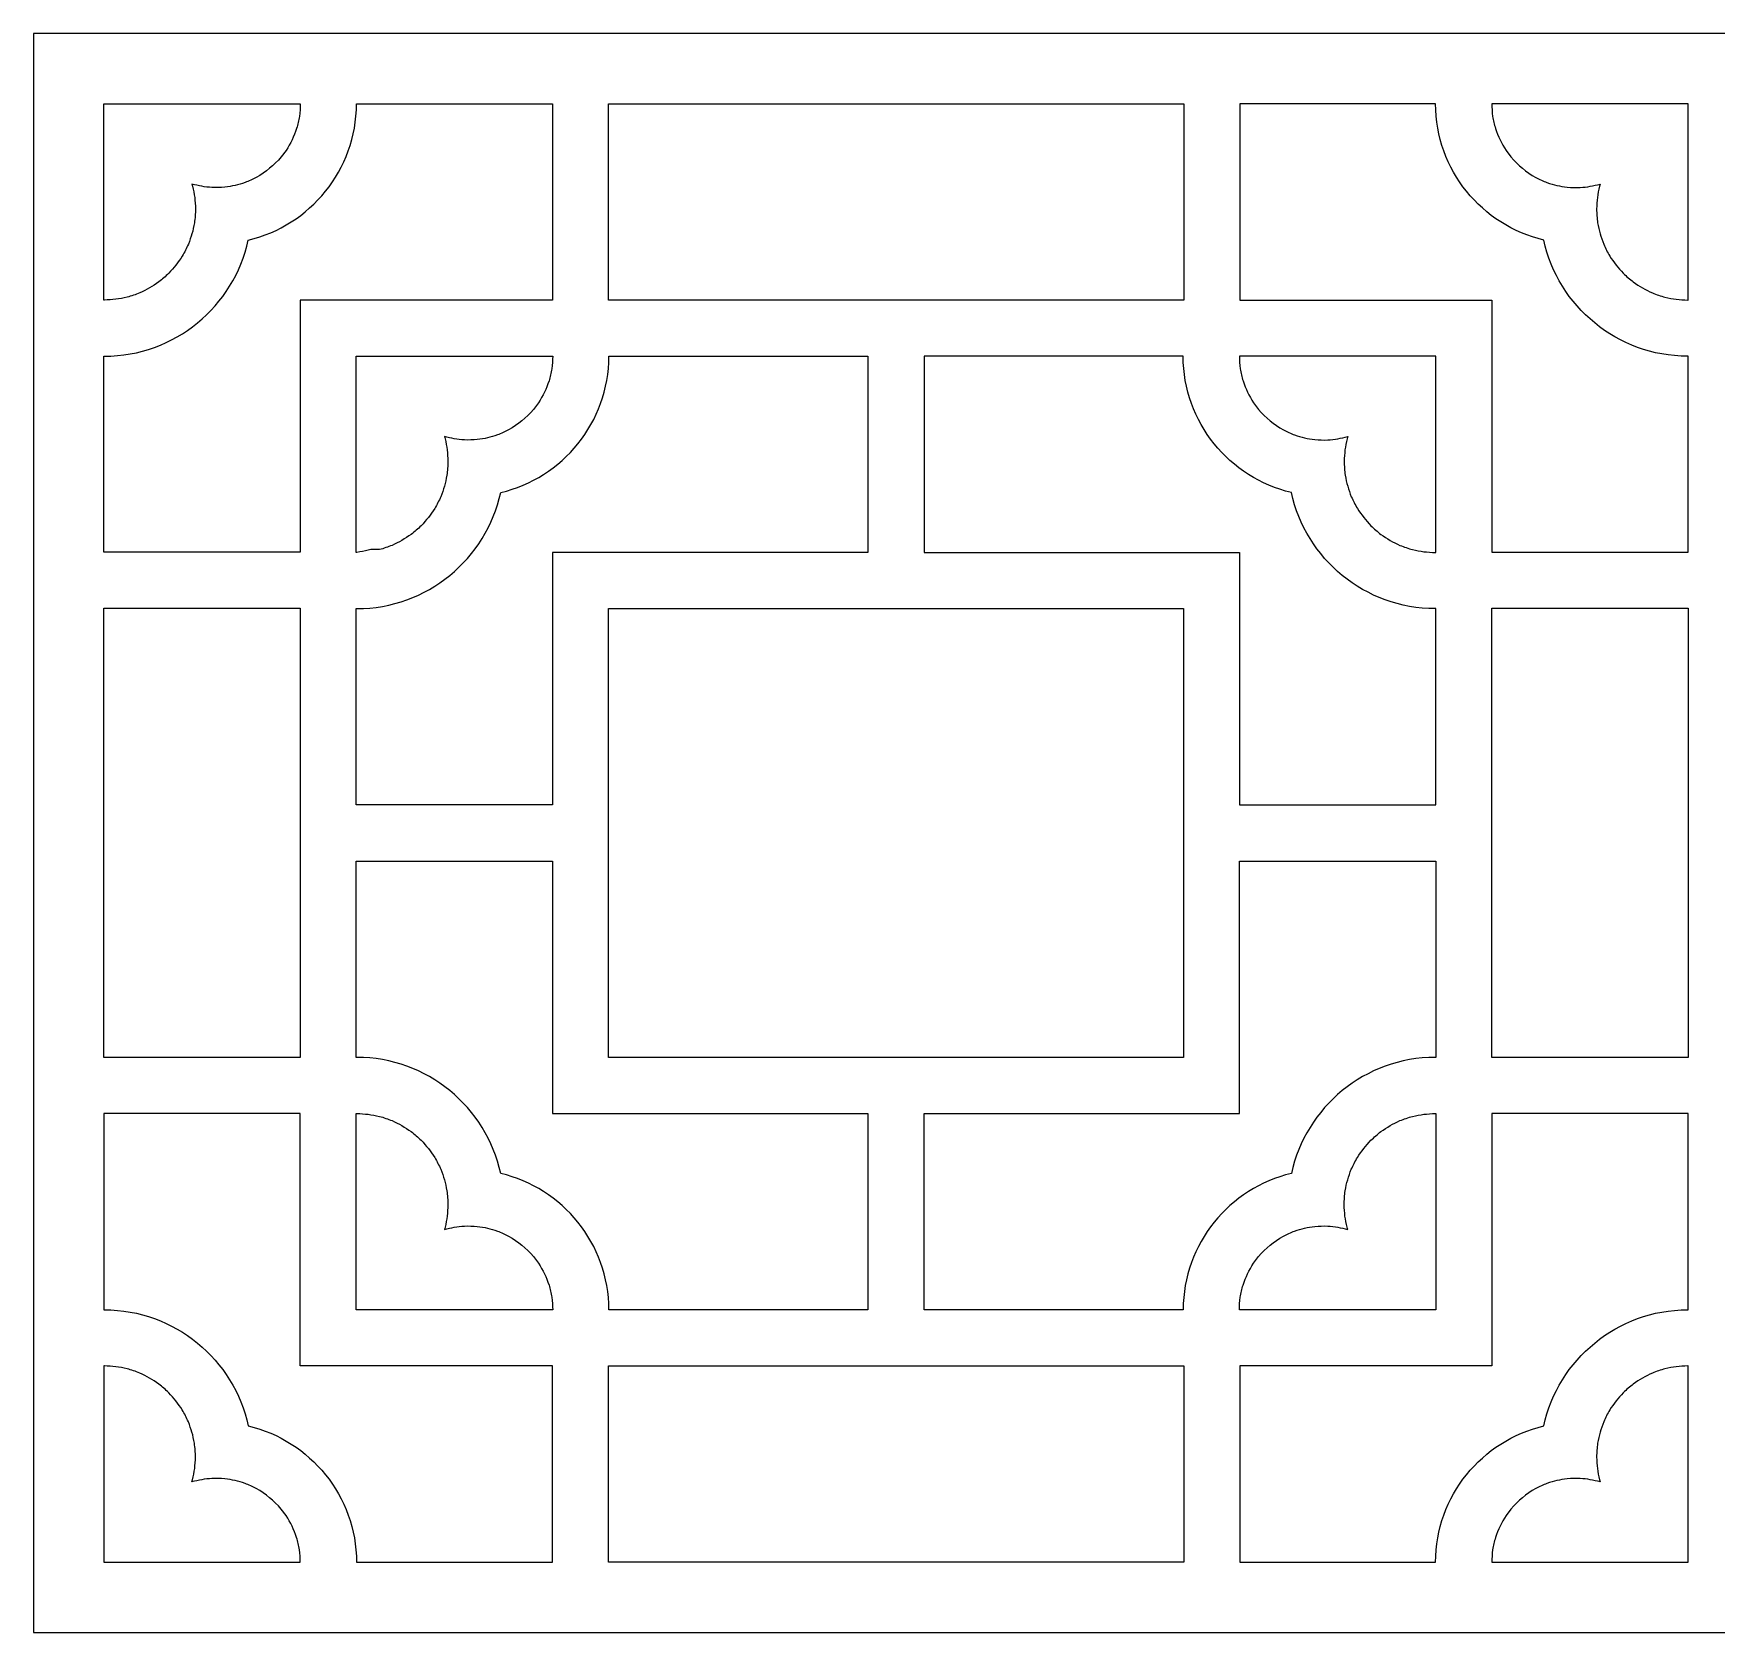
# Model space of a CAD drawing. Header units: centimetres. Extents: x 1.9 to 27.5, y 3.5 to 9.5.
# Drawn here: x 1.85 to 8.16, y 3.51 to 9.5 of the extents above; entities that cross this region are included whole.
import ezdxf

# ---------------------------------------------------------------- set-up
doc = ezdxf.new("R2010")
doc.units = ezdxf.units.CM
doc.header["$MEASUREMENT"] = 0
doc.layers.add('layer 1', color=7, linetype='Continuous')

msp = doc.modelspace()

# ---------------------------------------------------------------- linework, layer by layer
at = {"layer": 'layer 1', "color": 250, "lineweight": 9}
for points, knots in [([(1.85394, 3.51236), (1.85394, 3.51236), (1.85394, 9.49999), (1.85394, 9.49999), (1.85394, 9.49999), (1.85394, 9.49999), (14.45948, 9.49999), (14.45948, 9.49999), (14.45948, 9.49999), (14.45948, 9.49999), (14.45948, 3.51236), (14.45948, 3.51236), (14.45948, 3.51236), (14.45948, 3.51236), (1.85394, 3.51236), (1.85394, 3.51236)], [0, 0, 0, 0, 0.2, 0.2, 0.2, 0.2, 0.4, 0.4, 0.4, 0.4, 0.6, 0.6, 0.6, 0.6, 1, 1, 1, 1]), ([(2.1165, 8.50218), (2.1165, 8.50218), (2.1165, 9.23738), (2.1165, 9.23738), (2.1165, 9.23738), (2.1165, 9.23738), (2.85261, 9.23738), (2.85261, 9.23738)], [0, 0, 0, 0, 0.3333333, 0.3333333, 0.3333333, 0.3333333, 1, 1, 1, 1]), ([(2.1165, 8.29198), (2.11732, 8.29198), (2.11808, 8.29195), (2.11881, 8.29195), (2.11881, 8.29195), (2.38265, 8.29195), (2.60412, 8.4788), (2.65789, 8.7269), (2.65789, 8.7269), (2.88942, 8.7813), (3.0628, 8.9897), (3.06321, 9.23738)], [0, 0, 0, 0, 0.25, 0.25, 0.25, 0.25, 0.5, 0.5, 0.5, 0.5, 1, 1, 1, 1]), ([(3.06321, 9.23738), (3.06321, 9.23738), (3.79765, 9.23738), (3.79765, 9.23738), (3.79765, 9.23738), (3.79765, 9.23738), (3.79765, 8.50206), (3.79765, 8.50206), (3.79765, 8.50206), (3.79765, 8.50206), (2.85189, 8.50206), (2.85189, 8.50206), (2.85189, 8.50206), (2.85189, 8.50206), (2.85189, 7.5581), (2.85189, 7.5581), (2.85189, 7.5581), (2.85189, 7.5581), (2.1165, 7.5581), (2.1165, 7.5581), (2.1165, 7.5581), (2.1165, 7.5581), (2.1165, 8.29198), (2.1165, 8.29198)], [0, 0, 0, 0, 0.1428571, 0.1428571, 0.1428571, 0.1428571, 0.2857143, 0.2857143, 0.2857143, 0.2857143, 0.4285714, 0.4285714, 0.4285714, 0.4285714, 0.5714286, 0.5714286, 0.5714286, 0.5714286, 0.7142857, 0.7142857, 0.7142857, 0.7142857, 1, 1, 1, 1]), ([(2.85261, 9.23738), (2.85257, 9.22186), (2.85148, 9.2065), (2.84945, 9.19032), (2.84945, 9.19032), (2.84666, 9.17481), (2.84322, 9.16014), (2.8389, 9.14497), (2.8389, 9.14497), (2.82869, 9.11496), (2.81638, 9.08937), (2.79924, 9.06269)], [0, 0, 0, 0, 0.25, 0.25, 0.25, 0.25, 0.5, 0.5, 0.5, 0.5, 1, 1, 1, 1]), ([(6.16165, 9.23738), (6.16165, 9.23738), (4.00765, 9.23738), (4.00765, 9.23738), (4.00765, 9.23738), (4.00765, 9.23738), (4.00765, 8.50206), (4.00765, 8.50206), (4.00765, 8.50206), (4.00765, 8.50206), (6.16165, 8.50206), (6.16165, 8.50206), (6.16165, 8.50206), (6.16165, 8.50206), (6.16165, 9.23738), (6.16165, 9.23738)], [0, 0, 0, 0, 0.2, 0.2, 0.2, 0.2, 0.4, 0.4, 0.4, 0.4, 0.6, 0.6, 0.6, 0.6, 1, 1, 1, 1]), ([(7.10502, 9.23738), (7.10502, 9.23738), (6.37172, 9.23738), (6.37172, 9.23738), (6.37172, 9.23738), (6.37172, 9.23738), (6.37172, 8.50206), (6.37172, 8.50206), (6.37172, 8.50206), (6.37172, 8.50206), (7.31634, 8.50206), (7.31634, 8.50206), (7.31634, 8.50206), (7.31634, 8.50206), (7.31634, 7.5581), (7.31634, 7.5581), (7.31634, 7.5581), (7.31634, 7.5581), (8.05163, 7.5581), (8.05163, 7.5581), (8.05163, 7.5581), (8.05163, 7.5581), (8.05163, 8.29198), (8.05163, 8.29198)], [0, 0, 0, 0, 0.1428571, 0.1428571, 0.1428571, 0.1428571, 0.2857143, 0.2857143, 0.2857143, 0.2857143, 0.4285714, 0.4285714, 0.4285714, 0.4285714, 0.5714286, 0.5714286, 0.5714286, 0.5714286, 0.7142857, 0.7142857, 0.7142857, 0.7142857, 1, 1, 1, 1]), ([(8.05163, 8.29198), (8.05087, 8.29198), (8.0501, 8.29195), (8.04938, 8.29195), (8.04938, 8.29195), (7.78554, 8.29195), (7.56407, 8.4788), (7.51034, 8.7269), (7.51034, 8.7269), (7.27875, 8.7813), (7.10533, 8.9897), (7.10502, 9.23738)], [0, 0, 0, 0, 0.25, 0.25, 0.25, 0.25, 0.5, 0.5, 0.5, 0.5, 1, 1, 1, 1]), ([(7.31553, 9.23738), (7.31562, 9.22186), (7.31671, 9.2065), (7.31877, 9.19032), (7.31877, 9.19032), (7.32156, 9.17481), (7.32496, 9.16014), (7.32924, 9.14497), (7.32924, 9.14497), (7.33944, 9.11496), (7.3518, 9.08937), (7.36894, 9.06269)], [0, 0, 0, 0, 0.25, 0.25, 0.25, 0.25, 0.5, 0.5, 0.5, 0.5, 1, 1, 1, 1]), ([(8.05163, 8.50218), (8.05163, 8.50218), (8.05163, 9.23738), (8.05163, 9.23738), (8.05163, 9.23738), (8.05163, 9.23738), (7.31553, 9.23738), (7.31553, 9.23738)], [0, 0, 0, 0, 0.3333333, 0.3333333, 0.3333333, 0.3333333, 1, 1, 1, 1]), ([(2.78096, 9.0383), (2.75313, 9.00619), (2.72439, 8.98238), (2.68748, 8.96115), (2.68748, 8.96115), (2.67372, 8.95408), (2.66023, 8.94796), (2.6458, 8.94225), (2.6458, 8.94225), (2.62045, 8.93366), (2.59681, 8.92822), (2.57023, 8.92481), (2.57023, 8.92481), (2.55386, 8.92358), (2.53816, 8.92319), (2.52173, 8.92359), (2.52173, 8.92359), (2.49556, 8.92561), (2.47215, 8.92967), (2.44702, 8.93666), (2.44702, 8.93666), (2.44784, 8.93395), (2.44865, 8.93123), (2.44946, 8.92845), (2.44946, 8.92845), (2.45614, 8.89961), (2.45948, 8.87304), (2.4602, 8.84345), (2.4602, 8.84345), (2.45974, 8.82581), (2.45848, 8.80905), (2.45623, 8.79155), (2.45623, 8.79155), (2.45117, 8.76317), (2.44404, 8.73799), (2.43339, 8.7112), (2.43339, 8.7112), (2.42649, 8.69593), (2.41909, 8.68164), (2.41079, 8.66712), (2.41079, 8.66712), (2.39549, 8.64327), (2.37944, 8.62291), (2.3599, 8.6024), (2.3599, 8.6024), (2.34776, 8.59085), (2.33567, 8.58034), (2.3225, 8.57), (2.3225, 8.57), (2.29941, 8.55354), (2.27698, 8.54061), (2.25113, 8.52888), (2.25113, 8.52888), (2.23543, 8.52268), (2.22009, 8.51749), (2.20389, 8.51286), (2.20389, 8.51286), (2.17502, 8.50617), (2.14844, 8.50287), (2.11881, 8.50212), (2.11881, 8.50212), (2.11808, 8.50212), (2.11732, 8.50215), (2.1165, 8.50218)], [0, 0, 0, 0, 0.0588235, 0.0588235, 0.0588235, 0.0588235, 0.1176471, 0.1176471, 0.1176471, 0.1176471, 0.1764706, 0.1764706, 0.1764706, 0.1764706, 0.2352941, 0.2352941, 0.2352941, 0.2352941, 0.2941176, 0.2941176, 0.2941176, 0.2941176, 0.3529412, 0.3529412, 0.3529412, 0.3529412, 0.4117647, 0.4117647, 0.4117647, 0.4117647, 0.4705882, 0.4705882, 0.4705882, 0.4705882, 0.5294118, 0.5294118, 0.5294118, 0.5294118, 0.5882353, 0.5882353, 0.5882353, 0.5882353, 0.6470588, 0.6470588, 0.6470588, 0.6470588, 0.7058824, 0.7058824, 0.7058824, 0.7058824, 0.7647059, 0.7647059, 0.7647059, 0.7647059, 0.8235294, 0.8235294, 0.8235294, 0.8235294, 0.8823529, 0.8823529, 0.8823529, 0.8823529, 1, 1, 1, 1]), ([(7.38721, 9.0383), (7.41505, 9.00619), (7.44384, 8.98238), (7.48065, 8.96115), (7.48065, 8.96115), (7.49445, 8.95408), (7.50799, 8.94796), (7.52239, 8.94225), (7.52239, 8.94225), (7.54774, 8.93366), (7.57141, 8.92822), (7.59795, 8.92481), (7.59795, 8.92481), (7.61437, 8.92358), (7.63003, 8.92319), (7.64649, 8.92359), (7.64649, 8.92359), (7.67262, 8.92561), (7.69603, 8.92967), (7.72116, 8.93666), (7.72116, 8.93666), (7.72035, 8.93395), (7.71954, 8.93123), (7.71882, 8.92845), (7.71882, 8.92845), (7.71209, 8.89961), (7.70875, 8.87304), (7.70803, 8.84345), (7.70803, 8.84345), (7.70849, 8.82581), (7.70974, 8.80905), (7.71196, 8.79155), (7.71196, 8.79155), (7.71705, 8.76317), (7.72419, 8.73799), (7.73478, 8.7112), (7.73478, 8.7112), (7.74168, 8.69593), (7.74899, 8.68164), (7.75739, 8.66712), (7.75739, 8.66712), (7.77273, 8.64327), (7.78874, 8.62291), (7.80827, 8.6024), (7.80827, 8.6024), (7.82036, 8.59085), (7.83255, 8.58034), (7.84568, 8.57), (7.84568, 8.57), (7.86882, 8.55354), (7.8912, 8.54061), (7.91714, 8.52888), (7.91714, 8.52888), (7.9328, 8.52268), (7.9481, 8.51749), (7.96437, 8.51286), (7.96437, 8.51286), (7.99312, 8.50617), (8.01978, 8.50287), (8.04938, 8.50212), (8.04938, 8.50212), (8.0501, 8.50212), (8.05087, 8.50215), (8.05163, 8.50218)], [0, 0, 0, 0, 0.0588235, 0.0588235, 0.0588235, 0.0588235, 0.1176471, 0.1176471, 0.1176471, 0.1176471, 0.1764706, 0.1764706, 0.1764706, 0.1764706, 0.2352941, 0.2352941, 0.2352941, 0.2352941, 0.2941176, 0.2941176, 0.2941176, 0.2941176, 0.3529412, 0.3529412, 0.3529412, 0.3529412, 0.4117647, 0.4117647, 0.4117647, 0.4117647, 0.4705882, 0.4705882, 0.4705882, 0.4705882, 0.5294118, 0.5294118, 0.5294118, 0.5294118, 0.5882353, 0.5882353, 0.5882353, 0.5882353, 0.6470588, 0.6470588, 0.6470588, 0.6470588, 0.7058824, 0.7058824, 0.7058824, 0.7058824, 0.7647059, 0.7647059, 0.7647059, 0.7647059, 0.8235294, 0.8235294, 0.8235294, 0.8235294, 0.8823529, 0.8823529, 0.8823529, 0.8823529, 1, 1, 1, 1]), ([(3.06194, 7.55675), (3.06194, 7.55675), (3.06194, 8.29195), (3.06194, 8.29195), (3.06194, 8.29195), (3.06194, 8.29195), (3.79805, 8.29195), (3.79805, 8.29195)], [0, 0, 0, 0, 0.3333333, 0.3333333, 0.3333333, 0.3333333, 1, 1, 1, 1]), ([(3.06194, 7.34656), (3.06275, 7.34656), (3.06347, 7.34654), (3.06434, 7.34654), (3.06434, 7.34654), (3.32808, 7.34654), (3.54955, 7.53338), (3.60328, 7.78147), (3.60328, 7.78147), (3.83487, 7.83589), (4.0082, 8.04428), (4.00864, 8.29195)], [0, 0, 0, 0, 0.25, 0.25, 0.25, 0.25, 0.5, 0.5, 0.5, 0.5, 1, 1, 1, 1]), ([(4.00864, 8.29195), (4.00864, 8.29195), (4.97908, 8.29195), (4.97908, 8.29195), (4.97908, 8.29195), (4.97908, 8.29195), (4.97908, 7.55665), (4.97908, 7.55665), (4.97908, 7.55665), (4.97908, 7.55665), (3.79728, 7.55665), (3.79728, 7.55665), (3.79728, 7.55665), (3.79728, 7.55665), (3.79728, 6.6112), (3.79728, 6.6112), (3.79728, 6.6112), (3.79728, 6.6112), (3.06194, 6.6112), (3.06194, 6.6112), (3.06194, 6.6112), (3.06194, 6.6112), (3.06194, 7.34656), (3.06194, 7.34656)], [0, 0, 0, 0, 0.1428571, 0.1428571, 0.1428571, 0.1428571, 0.2857143, 0.2857143, 0.2857143, 0.2857143, 0.4285714, 0.4285714, 0.4285714, 0.4285714, 0.5714286, 0.5714286, 0.5714286, 0.5714286, 0.7142857, 0.7142857, 0.7142857, 0.7142857, 1, 1, 1, 1]), ([(3.79805, 8.29195), (3.79796, 8.27644), (3.79688, 8.26107), (3.79485, 8.24493), (3.79485, 8.24493), (3.79204, 8.22938), (3.78867, 8.21474), (3.78433, 8.19956), (3.78433, 8.19956), (3.77414, 8.16954), (3.76173, 8.14396), (3.74464, 8.1173)], [0, 0, 0, 0, 0.25, 0.25, 0.25, 0.25, 0.5, 0.5, 0.5, 0.5, 1, 1, 1, 1]), ([(6.15962, 8.29195), (6.15962, 8.29195), (5.18915, 8.29195), (5.18915, 8.29195), (5.18915, 8.29195), (5.18915, 8.29195), (5.18915, 7.55665), (5.18915, 7.55665), (5.18915, 7.55665), (5.18915, 7.55665), (6.37089, 7.55665), (6.37089, 7.55665), (6.37089, 7.55665), (6.37089, 7.55665), (6.37089, 6.6112), (6.37089, 6.6112), (6.37089, 6.6112), (6.37089, 6.6112), (7.10623, 6.6112), (7.10623, 6.6112), (7.10623, 6.6112), (7.10623, 6.6112), (7.10623, 7.34656), (7.10623, 7.34656)], [0, 0, 0, 0, 0.1428571, 0.1428571, 0.1428571, 0.1428571, 0.2857143, 0.2857143, 0.2857143, 0.2857143, 0.4285714, 0.4285714, 0.4285714, 0.4285714, 0.5714286, 0.5714286, 0.5714286, 0.5714286, 0.7142857, 0.7142857, 0.7142857, 0.7142857, 1, 1, 1, 1]), ([(7.10623, 7.34656), (7.10547, 7.34656), (7.1047, 7.34654), (7.10393, 7.34654), (7.10393, 7.34654), (6.84014, 7.34654), (6.61867, 7.53338), (6.56489, 7.78147), (6.56489, 7.78147), (6.33336, 7.83589), (6.15999, 8.04428), (6.15962, 8.29195)], [0, 0, 0, 0, 0.25, 0.25, 0.25, 0.25, 0.5, 0.5, 0.5, 0.5, 1, 1, 1, 1]), ([(6.37013, 8.29195), (6.37022, 8.27644), (6.3713, 8.26107), (6.37329, 8.24493), (6.37329, 8.24493), (6.37613, 8.22938), (6.37956, 8.21474), (6.38384, 8.19956), (6.38384, 8.19956), (6.39404, 8.16954), (6.40641, 8.14396), (6.42351, 8.1173)], [0, 0, 0, 0, 0.25, 0.25, 0.25, 0.25, 0.5, 0.5, 0.5, 0.5, 1, 1, 1, 1]), ([(7.10623, 7.55675), (7.10623, 7.55675), (7.10623, 8.29195), (7.10623, 8.29195), (7.10623, 8.29195), (7.10623, 8.29195), (6.37013, 8.29195), (6.37013, 8.29195)], [0, 0, 0, 0, 0.3333333, 0.3333333, 0.3333333, 0.3333333, 1, 1, 1, 1]), ([(3.72645, 8.09289), (3.69857, 8.06076), (3.66978, 8.03697), (3.63293, 8.01574), (3.63293, 8.01574), (3.61912, 8.00866), (3.60568, 8.00254), (3.59124, 7.99683), (3.59124, 7.99683), (3.56588, 7.98821), (3.54225, 7.98281), (3.51562, 7.9794), (3.51562, 7.9794), (3.49925, 7.97816), (3.48359, 7.97775), (3.46717, 7.97818), (3.46717, 7.97818), (3.441, 7.98019), (3.41755, 7.98425), (3.39246, 7.99124), (3.39246, 7.99124), (3.39327, 7.98853), (3.39408, 7.98581), (3.39489, 7.98303), (3.39489, 7.98303), (3.40157, 7.95421), (3.40487, 7.92762), (3.40563, 7.89803), (3.40563, 7.89803), (3.40519, 7.8804), (3.40392, 7.86364), (3.40166, 7.84613), (3.40166, 7.84613), (3.39657, 7.81775), (3.38943, 7.79258), (3.37884, 7.76577), (3.37884, 7.76577), (3.37189, 7.7505), (3.36463, 7.73623), (3.35618, 7.72169), (3.35618, 7.72169), (3.34094, 7.69786), (3.32487, 7.67748), (3.30529, 7.65698), (3.30529, 7.65698), (3.29321, 7.64542), (3.28112, 7.63492), (3.26795, 7.62459), (3.26795, 7.62459), (3.24485, 7.60812), (3.22237, 7.59519), (3.19652, 7.58346), (3.19652, 7.58346), (3.18082, 7.57726), (3.16553, 7.57208), (3.14929, 7.56743), (3.14929, 7.56743), (3.12041, 7.57243), (3.09388, 7.56135), (3.06434, 7.55669), (3.06434, 7.55669), (3.06347, 7.55672), (3.06275, 7.55673), (3.06194, 7.55675)], [0, 0, 0, 0, 0.0588235, 0.0588235, 0.0588235, 0.0588235, 0.1176471, 0.1176471, 0.1176471, 0.1176471, 0.1764706, 0.1764706, 0.1764706, 0.1764706, 0.2352941, 0.2352941, 0.2352941, 0.2352941, 0.2941176, 0.2941176, 0.2941176, 0.2941176, 0.3529412, 0.3529412, 0.3529412, 0.3529412, 0.4117647, 0.4117647, 0.4117647, 0.4117647, 0.4705882, 0.4705882, 0.4705882, 0.4705882, 0.5294118, 0.5294118, 0.5294118, 0.5294118, 0.5882353, 0.5882353, 0.5882353, 0.5882353, 0.6470588, 0.6470588, 0.6470588, 0.6470588, 0.7058824, 0.7058824, 0.7058824, 0.7058824, 0.7647059, 0.7647059, 0.7647059, 0.7647059, 0.8235294, 0.8235294, 0.8235294, 0.8235294, 0.8823529, 0.8823529, 0.8823529, 0.8823529, 1, 1, 1, 1]), ([(6.44182, 8.09289), (6.46961, 8.06076), (6.49844, 8.03697), (6.53525, 8.01574), (6.53525, 8.01574), (6.54906, 8.00866), (6.56251, 8.00254), (6.57694, 7.99683), (6.57694, 7.99683), (6.60238, 7.98821), (6.62598, 7.98281), (6.65255, 7.9794), (6.65255, 7.9794), (6.66893, 7.97816), (6.68463, 7.97775), (6.70106, 7.97818), (6.70106, 7.97818), (6.72722, 7.98019), (6.75064, 7.98425), (6.77577, 7.99124), (6.77577, 7.99124), (6.77495, 7.98853), (6.77414, 7.98581), (6.77328, 7.98303), (6.77328, 7.98303), (6.76665, 7.95421), (6.76331, 7.92762), (6.76259, 7.89803), (6.76259, 7.89803), (6.76304, 7.8804), (6.76431, 7.86364), (6.76656, 7.84613), (6.76656, 7.84613), (6.77162, 7.81775), (6.77874, 7.79258), (6.78939, 7.76577), (6.78939, 7.76577), (6.79629, 7.7505), (6.80359, 7.73623), (6.81199, 7.72169), (6.81199, 7.72169), (6.82728, 7.69786), (6.84335, 7.67748), (6.86288, 7.65698), (6.86288, 7.65698), (6.87497, 7.64542), (6.88711, 7.63492), (6.90028, 7.62459), (6.90028, 7.62459), (6.92338, 7.60812), (6.9458, 7.59519), (6.97165, 7.58346), (6.97165, 7.58346), (6.98735, 7.57726), (7.00274, 7.57208), (7.01894, 7.56743), (7.01894, 7.56743), (7.04776, 7.56075), (7.07433, 7.55745), (7.10393, 7.55669), (7.10393, 7.55669), (7.1047, 7.55672), (7.10547, 7.55673), (7.10623, 7.55675)], [0, 0, 0, 0, 0.0588235, 0.0588235, 0.0588235, 0.0588235, 0.1176471, 0.1176471, 0.1176471, 0.1176471, 0.1764706, 0.1764706, 0.1764706, 0.1764706, 0.2352941, 0.2352941, 0.2352941, 0.2352941, 0.2941176, 0.2941176, 0.2941176, 0.2941176, 0.3529412, 0.3529412, 0.3529412, 0.3529412, 0.4117647, 0.4117647, 0.4117647, 0.4117647, 0.4705882, 0.4705882, 0.4705882, 0.4705882, 0.5294118, 0.5294118, 0.5294118, 0.5294118, 0.5882353, 0.5882353, 0.5882353, 0.5882353, 0.6470588, 0.6470588, 0.6470588, 0.6470588, 0.7058824, 0.7058824, 0.7058824, 0.7058824, 0.7647059, 0.7647059, 0.7647059, 0.7647059, 0.8235294, 0.8235294, 0.8235294, 0.8235294, 0.8823529, 0.8823529, 0.8823529, 0.8823529, 1, 1, 1, 1]), ([(2.1165, 7.348), (2.1165, 7.348), (2.1165, 5.66536), (2.1165, 5.66536), (2.1165, 5.66536), (2.1165, 5.66536), (2.85189, 5.66536), (2.85189, 5.66536), (2.85189, 5.66536), (2.85189, 5.66536), (2.85189, 7.348), (2.85189, 7.348), (2.85189, 7.348), (2.85189, 7.348), (2.1165, 7.348), (2.1165, 7.348)], [0, 0, 0, 0, 0.2, 0.2, 0.2, 0.2, 0.4, 0.4, 0.4, 0.4, 0.6, 0.6, 0.6, 0.6, 1, 1, 1, 1]), ([(6.16084, 5.66581), (6.16084, 5.66581), (6.16084, 7.34654), (6.16084, 7.34654), (6.16084, 7.34654), (6.16084, 7.34654), (4.00739, 7.34654), (4.00739, 7.34654), (4.00739, 7.34654), (4.00739, 7.34654), (4.00739, 5.66581), (4.00739, 5.66581), (4.00739, 5.66581), (4.00739, 5.66581), (6.16084, 5.66581), (6.16084, 5.66581)], [0, 0, 0, 0, 0.2, 0.2, 0.2, 0.2, 0.4, 0.4, 0.4, 0.4, 0.6, 0.6, 0.6, 0.6, 1, 1, 1, 1]), ([(8.05163, 5.66536), (8.05163, 5.66536), (8.05163, 7.348), (8.05163, 7.348), (8.05163, 7.348), (8.05163, 7.348), (7.31634, 7.348), (7.31634, 7.348), (7.31634, 7.348), (7.31634, 7.348), (7.31634, 5.66536), (7.31634, 5.66536), (7.31634, 5.66536), (7.31634, 5.66536), (8.05163, 5.66536), (8.05163, 5.66536)], [0, 0, 0, 0, 0.2, 0.2, 0.2, 0.2, 0.4, 0.4, 0.4, 0.4, 0.6, 0.6, 0.6, 0.6, 1, 1, 1, 1]), ([(3.06194, 6.40112), (3.06194, 6.40112), (3.79728, 6.40112), (3.79728, 6.40112), (3.79728, 6.40112), (3.79728, 6.40112), (3.79728, 5.4557), (3.79728, 5.4557), (3.79728, 5.4557), (3.79728, 5.4557), (4.97908, 5.4557), (4.97908, 5.4557), (4.97908, 5.4557), (4.97908, 5.4557), (4.97908, 4.72037), (4.97908, 4.72037), (4.97908, 4.72037), (4.97908, 4.72037), (4.00864, 4.72037), (4.00864, 4.72037)], [0, 0, 0, 0, 0.1666667, 0.1666667, 0.1666667, 0.1666667, 0.3333333, 0.3333333, 0.3333333, 0.3333333, 0.5, 0.5, 0.5, 0.5, 0.6666667, 0.6666667, 0.6666667, 0.6666667, 1, 1, 1, 1]), ([(6.15962, 4.72037), (6.15962, 4.72037), (5.18915, 4.72037), (5.18915, 4.72037), (5.18915, 4.72037), (5.18915, 4.72037), (5.18915, 5.4557), (5.18915, 5.4557), (5.18915, 5.4557), (5.18915, 5.4557), (6.37089, 5.4557), (6.37089, 5.4557), (6.37089, 5.4557), (6.37089, 5.4557), (6.37089, 6.40112), (6.37089, 6.40112), (6.37089, 6.40112), (6.37089, 6.40112), (7.10623, 6.40112), (7.10623, 6.40112), (7.10623, 6.40112), (7.10623, 6.40112), (7.10623, 5.66577), (7.10623, 5.66577)], [0, 0, 0, 0, 0.1428571, 0.1428571, 0.1428571, 0.1428571, 0.2857143, 0.2857143, 0.2857143, 0.2857143, 0.4285714, 0.4285714, 0.4285714, 0.4285714, 0.5714286, 0.5714286, 0.5714286, 0.5714286, 0.7142857, 0.7142857, 0.7142857, 0.7142857, 1, 1, 1, 1]), ([(4.00864, 4.72037), (4.0082, 4.96805), (3.83487, 5.17644), (3.60328, 5.23088), (3.60328, 5.23088), (3.54955, 5.47896), (3.32808, 5.66581), (3.06434, 5.66581), (3.06434, 5.66581), (3.06347, 5.66581), (3.06275, 5.66577), (3.06194, 5.66577)], [0, 0, 0, 0, 0.25, 0.25, 0.25, 0.25, 0.5, 0.5, 0.5, 0.5, 1, 1, 1, 1]), ([(7.10623, 5.66577), (7.10547, 5.66577), (7.1047, 5.66581), (7.10393, 5.66581), (7.10393, 5.66581), (6.84014, 5.66581), (6.61867, 5.47896), (6.56489, 5.23088), (6.56489, 5.23088), (6.33336, 5.17644), (6.15999, 4.96805), (6.15962, 4.72037)], [0, 0, 0, 0, 0.25, 0.25, 0.25, 0.25, 0.5, 0.5, 0.5, 0.5, 1, 1, 1, 1]), ([(3.06321, 3.77497), (3.06321, 3.77497), (3.79765, 3.77497), (3.79765, 3.77497), (3.79765, 3.77497), (3.79765, 3.77497), (3.79765, 4.51028), (3.79765, 4.51028), (3.79765, 4.51028), (3.79765, 4.51028), (2.85189, 4.51028), (2.85189, 4.51028), (2.85189, 4.51028), (2.85189, 4.51028), (2.85189, 5.45527), (2.85189, 5.45527), (2.85189, 5.45527), (2.85189, 5.45527), (2.1165, 5.45527), (2.1165, 5.45527)], [0, 0, 0, 0, 0.1666667, 0.1666667, 0.1666667, 0.1666667, 0.3333333, 0.3333333, 0.3333333, 0.3333333, 0.5, 0.5, 0.5, 0.5, 0.6666667, 0.6666667, 0.6666667, 0.6666667, 1, 1, 1, 1]), ([(3.06194, 5.45557), (3.06275, 5.4556), (3.06347, 5.45561), (3.06434, 5.45563), (3.06434, 5.45563), (3.09388, 5.45489), (3.12041, 5.45158), (3.14929, 5.4449), (3.14929, 5.4449), (3.16553, 5.44027), (3.18082, 5.43509), (3.19652, 5.42885), (3.19652, 5.42885), (3.22237, 5.41715), (3.24485, 5.40422), (3.26795, 5.38776), (3.26795, 5.38776), (3.28112, 5.3774), (3.29321, 5.36689), (3.30529, 5.35536), (3.30529, 5.35536), (3.32487, 5.33484), (3.34094, 5.31448), (3.35618, 5.29064), (3.35618, 5.29064), (3.36463, 5.27609), (3.37189, 5.26185), (3.37884, 5.24656), (3.37884, 5.24656), (3.38943, 5.21974), (3.39657, 5.19457), (3.40166, 5.16622), (3.40166, 5.16622), (3.40392, 5.14871), (3.40519, 5.13195), (3.40563, 5.1143), (3.40563, 5.1143), (3.40487, 5.08469), (3.40157, 5.05814), (3.39489, 5.0293), (3.39489, 5.0293), (3.39408, 5.02655), (3.39327, 5.02381), (3.39246, 5.02108), (3.39246, 5.02108), (3.41755, 5.0281), (3.441, 5.03216), (3.46717, 5.03414), (3.46717, 5.03414), (3.48359, 5.03457), (3.49925, 5.03419), (3.51562, 5.03292), (3.51562, 5.03292), (3.54225, 5.02954), (3.56588, 5.02411), (3.59124, 5.01549), (3.59124, 5.01549), (3.60568, 5.00978), (3.61912, 5.00367), (3.63293, 4.99661), (3.63293, 4.99661), (3.66978, 4.97535), (3.69857, 4.95159), (3.72645, 4.91944)], [0, 0, 0, 0, 0.0588235, 0.0588235, 0.0588235, 0.0588235, 0.1176471, 0.1176471, 0.1176471, 0.1176471, 0.1764706, 0.1764706, 0.1764706, 0.1764706, 0.2352941, 0.2352941, 0.2352941, 0.2352941, 0.2941176, 0.2941176, 0.2941176, 0.2941176, 0.3529412, 0.3529412, 0.3529412, 0.3529412, 0.4117647, 0.4117647, 0.4117647, 0.4117647, 0.4705882, 0.4705882, 0.4705882, 0.4705882, 0.5294118, 0.5294118, 0.5294118, 0.5294118, 0.5882353, 0.5882353, 0.5882353, 0.5882353, 0.6470588, 0.6470588, 0.6470588, 0.6470588, 0.7058824, 0.7058824, 0.7058824, 0.7058824, 0.7647059, 0.7647059, 0.7647059, 0.7647059, 0.8235294, 0.8235294, 0.8235294, 0.8235294, 0.8823529, 0.8823529, 0.8823529, 0.8823529, 1, 1, 1, 1]), ([(3.79805, 4.72037), (3.79805, 4.72037), (3.06194, 4.72037), (3.06194, 4.72037), (3.06194, 4.72037), (3.06194, 4.72037), (3.06194, 5.45557), (3.06194, 5.45557)], [0, 0, 0, 0, 0.3333333, 0.3333333, 0.3333333, 0.3333333, 1, 1, 1, 1]), ([(7.10623, 5.45557), (7.10623, 5.45557), (7.10623, 4.72037), (7.10623, 4.72037), (7.10623, 4.72037), (7.10623, 4.72037), (6.37013, 4.72037), (6.37013, 4.72037)], [0, 0, 0, 0, 0.3333333, 0.3333333, 0.3333333, 0.3333333, 1, 1, 1, 1]), ([(8.05163, 4.72034), (8.05163, 4.72034), (8.05163, 5.45527), (8.05163, 5.45527), (8.05163, 5.45527), (8.05163, 5.45527), (7.31634, 5.45527), (7.31634, 5.45527), (7.31634, 5.45527), (7.31634, 5.45527), (7.31634, 4.51028), (7.31634, 4.51028), (7.31634, 4.51028), (7.31634, 4.51028), (6.37172, 4.51028), (6.37172, 4.51028), (6.37172, 4.51028), (6.37172, 4.51028), (6.37172, 3.77497), (6.37172, 3.77497), (6.37172, 3.77497), (6.37172, 3.77497), (7.10502, 3.77497), (7.10502, 3.77497)], [0, 0, 0, 0, 0.1428571, 0.1428571, 0.1428571, 0.1428571, 0.2857143, 0.2857143, 0.2857143, 0.2857143, 0.4285714, 0.4285714, 0.4285714, 0.4285714, 0.5714286, 0.5714286, 0.5714286, 0.5714286, 0.7142857, 0.7142857, 0.7142857, 0.7142857, 1, 1, 1, 1]), ([(6.44182, 4.91944), (6.46961, 4.95159), (6.49844, 4.97535), (6.53525, 4.99661), (6.53525, 4.99661), (6.54906, 5.00367), (6.56251, 5.00978), (6.57694, 5.01549), (6.57694, 5.01549), (6.60238, 5.02411), (6.62598, 5.02954), (6.65255, 5.03292), (6.65255, 5.03292), (6.66893, 5.03419), (6.68463, 5.03457), (6.70106, 5.03414), (6.70106, 5.03414), (6.72722, 5.03216), (6.75064, 5.0281), (6.77577, 5.02108), (6.77577, 5.02108), (6.77495, 5.02381), (6.77414, 5.02655), (6.77328, 5.0293), (6.77328, 5.0293), (6.76665, 5.05814), (6.76331, 5.08469), (6.76259, 5.1143), (6.76259, 5.1143), (6.76304, 5.13195), (6.76431, 5.14871), (6.76656, 5.16622), (6.76656, 5.16622), (6.77162, 5.19457), (6.77874, 5.21974), (6.78939, 5.24656), (6.78939, 5.24656), (6.79629, 5.26185), (6.80359, 5.27609), (6.81199, 5.29064), (6.81199, 5.29064), (6.82728, 5.31448), (6.84335, 5.33484), (6.86288, 5.35536), (6.86288, 5.35536), (6.87497, 5.36689), (6.88711, 5.3774), (6.90028, 5.38776), (6.90028, 5.38776), (6.92338, 5.40422), (6.9458, 5.41715), (6.97165, 5.42885), (6.97165, 5.42885), (6.98735, 5.43509), (7.00274, 5.44027), (7.01894, 5.4449), (7.01894, 5.4449), (7.04776, 5.45158), (7.07433, 5.45489), (7.10393, 5.45563), (7.10393, 5.45563), (7.1047, 5.45561), (7.10547, 5.4556), (7.10623, 5.45557)], [0, 0, 0, 0, 0.0588235, 0.0588235, 0.0588235, 0.0588235, 0.1176471, 0.1176471, 0.1176471, 0.1176471, 0.1764706, 0.1764706, 0.1764706, 0.1764706, 0.2352941, 0.2352941, 0.2352941, 0.2352941, 0.2941176, 0.2941176, 0.2941176, 0.2941176, 0.3529412, 0.3529412, 0.3529412, 0.3529412, 0.4117647, 0.4117647, 0.4117647, 0.4117647, 0.4705882, 0.4705882, 0.4705882, 0.4705882, 0.5294118, 0.5294118, 0.5294118, 0.5294118, 0.5882353, 0.5882353, 0.5882353, 0.5882353, 0.6470588, 0.6470588, 0.6470588, 0.6470588, 0.7058824, 0.7058824, 0.7058824, 0.7058824, 0.7647059, 0.7647059, 0.7647059, 0.7647059, 0.8235294, 0.8235294, 0.8235294, 0.8235294, 0.8823529, 0.8823529, 0.8823529, 0.8823529, 1, 1, 1, 1]), ([(3.74464, 4.89505), (3.76173, 4.86836), (3.77414, 4.84281), (3.78433, 4.81279), (3.78433, 4.81279), (3.78867, 4.79761), (3.79204, 4.78294), (3.79485, 4.76742), (3.79485, 4.76742), (3.79688, 4.75125), (3.79796, 4.7359), (3.79805, 4.72037)], [0, 0, 0, 0, 0.25, 0.25, 0.25, 0.25, 0.5, 0.5, 0.5, 0.5, 1, 1, 1, 1]), ([(6.37013, 4.72037), (6.37022, 4.7359), (6.3713, 4.75125), (6.37329, 4.76742), (6.37329, 4.76742), (6.37613, 4.78294), (6.37956, 4.79761), (6.38384, 4.81279), (6.38384, 4.81279), (6.39404, 4.84281), (6.40641, 4.86836), (6.42351, 4.89505)], [0, 0, 0, 0, 0.25, 0.25, 0.25, 0.25, 0.5, 0.5, 0.5, 0.5, 1, 1, 1, 1]), ([(2.1165, 4.72034), (2.11732, 4.72034), (2.11808, 4.72037), (2.11881, 4.72037), (2.11881, 4.72037), (2.38265, 4.72037), (2.60412, 4.53355), (2.65789, 4.28545), (2.65789, 4.28545), (2.88942, 4.23101), (3.0628, 4.02264), (3.06321, 3.77497)], [0, 0, 0, 0, 0.25, 0.25, 0.25, 0.25, 0.5, 0.5, 0.5, 0.5, 1, 1, 1, 1]), ([(7.10502, 3.77497), (7.10533, 4.02264), (7.27875, 4.23101), (7.51034, 4.28545), (7.51034, 4.28545), (7.56407, 4.53355), (7.78554, 4.72037), (8.04938, 4.72037), (8.04938, 4.72037), (8.0501, 4.72037), (8.05087, 4.72034), (8.05163, 4.72034)], [0, 0, 0, 0, 0.25, 0.25, 0.25, 0.25, 0.5, 0.5, 0.5, 0.5, 1, 1, 1, 1]), ([(2.78096, 3.97401), (2.75313, 4.00616), (2.72439, 4.02995), (2.68748, 4.05117), (2.68748, 4.05117), (2.67372, 4.05826), (2.66023, 4.06436), (2.6458, 4.07007), (2.6458, 4.07007), (2.62045, 4.07869), (2.59681, 4.08412), (2.57023, 4.08751), (2.57023, 4.08751), (2.55386, 4.08877), (2.53816, 4.08915), (2.52173, 4.08872), (2.52173, 4.08872), (2.49556, 4.08674), (2.47215, 4.08266), (2.44702, 4.07566), (2.44702, 4.07566), (2.44784, 4.07837), (2.44865, 4.08112), (2.44946, 4.08387), (2.44946, 4.08387), (2.45614, 4.11271), (2.45948, 4.13928), (2.4602, 4.16888), (2.4602, 4.16888), (2.45974, 4.18652), (2.45848, 4.20329), (2.45623, 4.2208), (2.45623, 4.2208), (2.45117, 4.24915), (2.44404, 4.27433), (2.43339, 4.30115), (2.43339, 4.30115), (2.42649, 4.31642), (2.41909, 4.33067), (2.41079, 4.34523), (2.41079, 4.34523), (2.39549, 4.36906), (2.37944, 4.38945), (2.3599, 4.40993), (2.3599, 4.40993), (2.34776, 4.42148), (2.33567, 4.43199), (2.3225, 4.44234), (2.3225, 4.44234), (2.29941, 4.45879), (2.27698, 4.47174), (2.25113, 4.48345), (2.25113, 4.48345), (2.23543, 4.48967), (2.22009, 4.49485), (2.20389, 4.49949), (2.20389, 4.49949), (2.17502, 4.50615), (2.14844, 4.50945), (2.11881, 4.51021), (2.11881, 4.51021), (2.11808, 4.5102), (2.11732, 4.51017), (2.1165, 4.51015)], [0, 0, 0, 0, 0.0588235, 0.0588235, 0.0588235, 0.0588235, 0.1176471, 0.1176471, 0.1176471, 0.1176471, 0.1764706, 0.1764706, 0.1764706, 0.1764706, 0.2352941, 0.2352941, 0.2352941, 0.2352941, 0.2941176, 0.2941176, 0.2941176, 0.2941176, 0.3529412, 0.3529412, 0.3529412, 0.3529412, 0.4117647, 0.4117647, 0.4117647, 0.4117647, 0.4705882, 0.4705882, 0.4705882, 0.4705882, 0.5294118, 0.5294118, 0.5294118, 0.5294118, 0.5882353, 0.5882353, 0.5882353, 0.5882353, 0.6470588, 0.6470588, 0.6470588, 0.6470588, 0.7058824, 0.7058824, 0.7058824, 0.7058824, 0.7647059, 0.7647059, 0.7647059, 0.7647059, 0.8235294, 0.8235294, 0.8235294, 0.8235294, 0.8823529, 0.8823529, 0.8823529, 0.8823529, 1, 1, 1, 1]), ([(2.1165, 4.51015), (2.1165, 4.51015), (2.1165, 3.77497), (2.1165, 3.77497), (2.1165, 3.77497), (2.1165, 3.77497), (2.85261, 3.77497), (2.85261, 3.77497)], [0, 0, 0, 0, 0.3333333, 0.3333333, 0.3333333, 0.3333333, 1, 1, 1, 1]), ([(4.00765, 3.77497), (4.00765, 3.77497), (6.16165, 3.77497), (6.16165, 3.77497), (6.16165, 3.77497), (6.16165, 3.77497), (6.16165, 4.51028), (6.16165, 4.51028), (6.16165, 4.51028), (6.16165, 4.51028), (4.00765, 4.51028), (4.00765, 4.51028), (4.00765, 4.51028), (4.00765, 4.51028), (4.00765, 3.77497), (4.00765, 3.77497)], [0, 0, 0, 0, 0.2, 0.2, 0.2, 0.2, 0.4, 0.4, 0.4, 0.4, 0.6, 0.6, 0.6, 0.6, 1, 1, 1, 1]), ([(8.05163, 4.51015), (8.05087, 4.51017), (8.0501, 4.5102), (8.04938, 4.51021), (8.04938, 4.51021), (8.01978, 4.50945), (7.99312, 4.50615), (7.96437, 4.49949), (7.96437, 4.49949), (7.9481, 4.49485), (7.9328, 4.48967), (7.91714, 4.48345), (7.91714, 4.48345), (7.8912, 4.47174), (7.86882, 4.45879), (7.84568, 4.44234), (7.84568, 4.44234), (7.83255, 4.43199), (7.82036, 4.42148), (7.80827, 4.40993), (7.80827, 4.40993), (7.78874, 4.38945), (7.77273, 4.36906), (7.75739, 4.34523), (7.75739, 4.34523), (7.74899, 4.33067), (7.74168, 4.31642), (7.73478, 4.30115), (7.73478, 4.30115), (7.72419, 4.27433), (7.71705, 4.24915), (7.71196, 4.2208), (7.71196, 4.2208), (7.70974, 4.20329), (7.70849, 4.18652), (7.70803, 4.16888), (7.70803, 4.16888), (7.70875, 4.13928), (7.71209, 4.11271), (7.71882, 4.08387), (7.71882, 4.08387), (7.71954, 4.08112), (7.72035, 4.07837), (7.72116, 4.07566), (7.72116, 4.07566), (7.69603, 4.08266), (7.67262, 4.08674), (7.64649, 4.08872), (7.64649, 4.08872), (7.63003, 4.08915), (7.61437, 4.08877), (7.59795, 4.08751), (7.59795, 4.08751), (7.57141, 4.08412), (7.54774, 4.07869), (7.52239, 4.07007), (7.52239, 4.07007), (7.50799, 4.06436), (7.49445, 4.05826), (7.48065, 4.05117), (7.48065, 4.05117), (7.44384, 4.02995), (7.41505, 4.00616), (7.38721, 3.97401)], [0, 0, 0, 0, 0.0588235, 0.0588235, 0.0588235, 0.0588235, 0.1176471, 0.1176471, 0.1176471, 0.1176471, 0.1764706, 0.1764706, 0.1764706, 0.1764706, 0.2352941, 0.2352941, 0.2352941, 0.2352941, 0.2941176, 0.2941176, 0.2941176, 0.2941176, 0.3529412, 0.3529412, 0.3529412, 0.3529412, 0.4117647, 0.4117647, 0.4117647, 0.4117647, 0.4705882, 0.4705882, 0.4705882, 0.4705882, 0.5294118, 0.5294118, 0.5294118, 0.5294118, 0.5882353, 0.5882353, 0.5882353, 0.5882353, 0.6470588, 0.6470588, 0.6470588, 0.6470588, 0.7058824, 0.7058824, 0.7058824, 0.7058824, 0.7647059, 0.7647059, 0.7647059, 0.7647059, 0.8235294, 0.8235294, 0.8235294, 0.8235294, 0.8823529, 0.8823529, 0.8823529, 0.8823529, 1, 1, 1, 1]), ([(2.85261, 3.77497), (2.85257, 3.79049), (2.85148, 3.80583), (2.84945, 3.822), (2.84945, 3.822), (2.84666, 3.83752), (2.84322, 3.85219), (2.8389, 3.86736), (2.8389, 3.86736), (2.82869, 3.89739), (2.81638, 3.92295), (2.79924, 3.94963)], [0, 0, 0, 0, 0.25, 0.25, 0.25, 0.25, 0.5, 0.5, 0.5, 0.5, 1, 1, 1, 1]), ([(7.36894, 3.94963), (7.3518, 3.92295), (7.33944, 3.89739), (7.32924, 3.86736), (7.32924, 3.86736), (7.32496, 3.85219), (7.32156, 3.83752), (7.31877, 3.822), (7.31877, 3.822), (7.31671, 3.80583), (7.31562, 3.79049), (7.31553, 3.77497)], [0, 0, 0, 0, 0.25, 0.25, 0.25, 0.25, 0.5, 0.5, 0.5, 0.5, 1, 1, 1, 1])]:
    msp.add_open_spline(points, degree=3, knots=knots, dxfattribs=at)
for points in [[(2.79924, 9.06269), (2.79924, 9.06269), (2.78096, 9.0383), (2.78096, 9.0383)], [(7.36894, 9.06269), (7.36894, 9.06269), (7.38721, 9.0383), (7.38721, 9.0383)], [(3.74464, 8.1173), (3.74464, 8.1173), (3.72645, 8.09289), (3.72645, 8.09289)], [(6.42351, 8.1173), (6.42351, 8.1173), (6.44182, 8.09289), (6.44182, 8.09289)], [(3.06194, 5.66577), (3.06194, 5.66577), (3.06194, 6.40112), (3.06194, 6.40112)], [(2.1165, 5.45527), (2.1165, 5.45527), (2.1165, 4.72034), (2.1165, 4.72034)], [(3.72645, 4.91944), (3.72645, 4.91944), (3.74464, 4.89505), (3.74464, 4.89505)], [(6.42351, 4.89505), (6.42351, 4.89505), (6.44182, 4.91944), (6.44182, 4.91944)], [(8.05163, 3.77497), (8.05163, 3.77497), (8.05163, 4.51015), (8.05163, 4.51015)], [(2.79924, 3.94963), (2.79924, 3.94963), (2.78096, 3.97401), (2.78096, 3.97401)], [(7.38721, 3.97401), (7.38721, 3.97401), (7.36894, 3.94963), (7.36894, 3.94963)], [(7.31553, 3.77497), (7.31553, 3.77497), (8.05163, 3.77497), (8.05163, 3.77497)]]:
    msp.add_open_spline(points, degree=3, dxfattribs=at)

doc.saveas('drawing.dxf')
